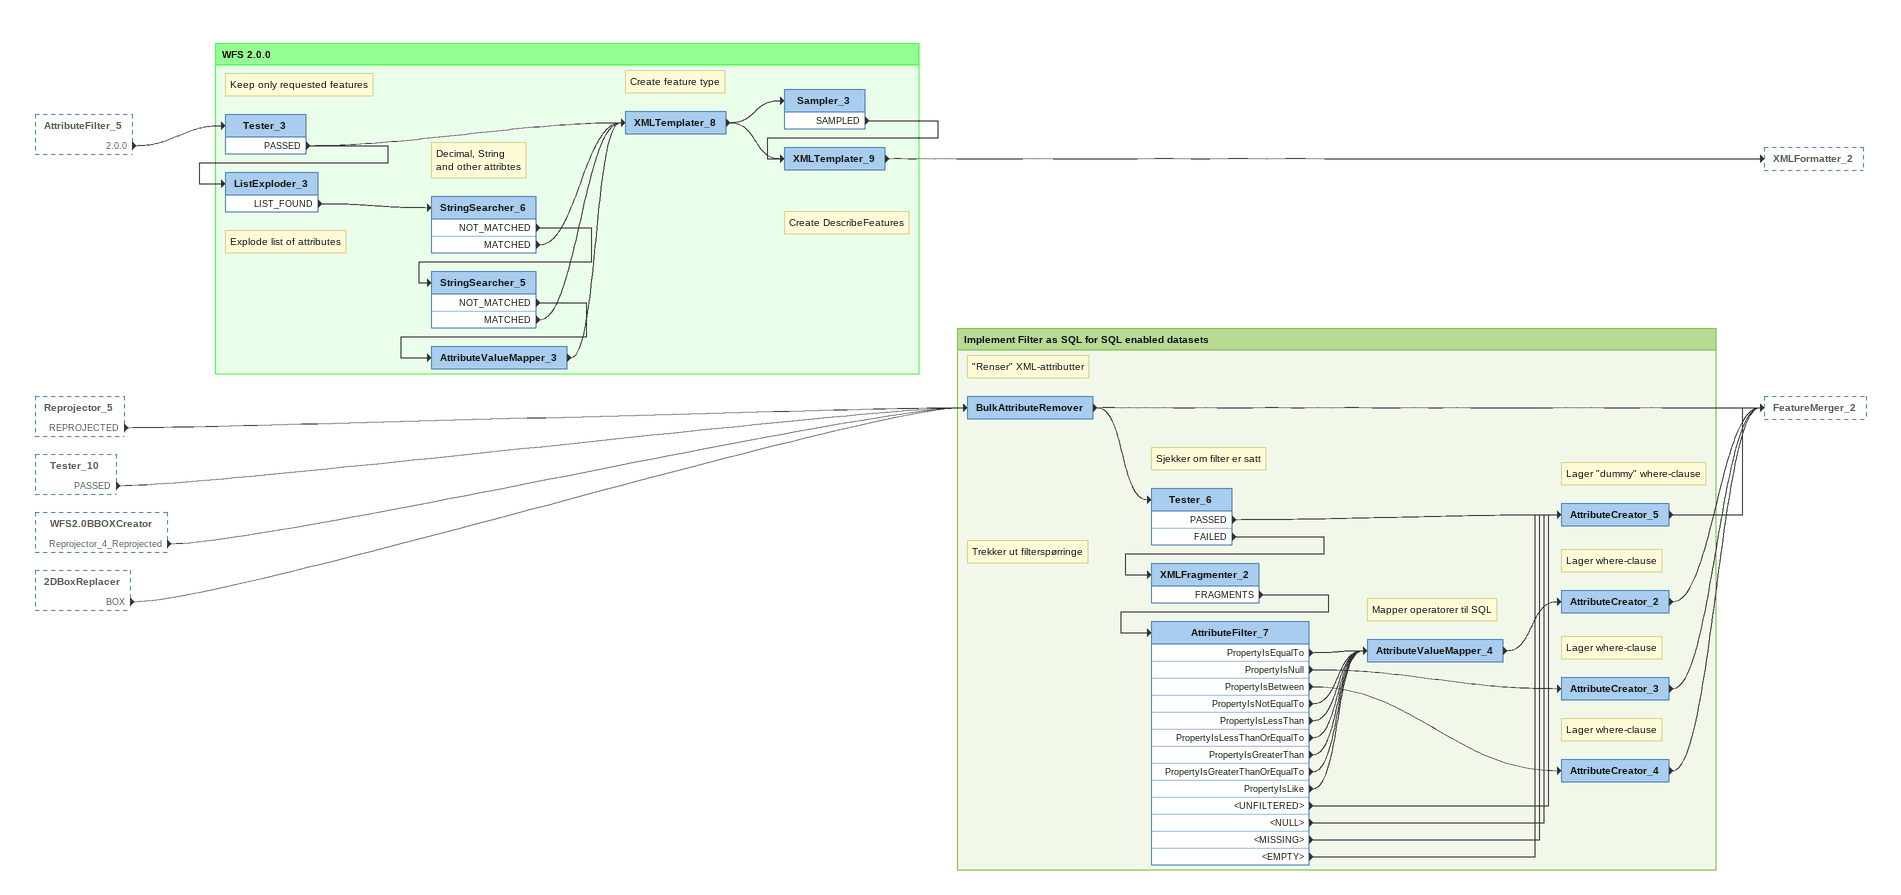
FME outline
AttributeFilter_5 [outside]
    2.0.0 -> Tester_3
Reprojector_5 [outside]
    REPROJECTED -> BulkAttributeRemover
Tester_10 [outside]
    PASSED -> BulkAttributeRemover
WFS2.0BBOXCreator [outside]
    Reprojector_4_Reprojected -> BulkAttributeRemover
2DBoxReplacer [outside]
    BOX -> BulkAttributeRemover

Bookmark: WFS 2.0.0
Note: Keep only requested features
Tester_3
    PASSED -> ListExploder_3
    PASSED -> XMLTemplater_8
Note: Explode list of attributes
ListExploder_3
    LIST_FOUND -> StringSearcher_6
Note: Decimal, String / and other attribtes
StringSearcher_6
    NOT_MATCHED -> StringSearcher_5
    MATCHED -> XMLTemplater_8
StringSearcher_5
    NOT_MATCHED -> AttributeValueMapper_3
    MATCHED -> XMLTemplater_8
AttributeValueMapper_3
    -> XMLTemplater_8
Note: Create feature type
XMLTemplater_8
    -> XMLTemplater_9
    -> Sampler_3
Sampler_3
    SAMPLED -> XMLTemplater_9
Note: Create DescribeFeatures
XMLTemplater_9
    -> XMLFormatter_2

Bookmark: Implement Filter as SQL for SQL enabled datasets
Note: "Renser" XML-attributter
BulkAttributeRemover
    -> Tester_6
    -> FeatureMerger_2
Note: Sjekker om filter er satt
Tester_6
    PASSED -> AttributeCreator_5
    FAILED -> XMLFragmenter_2
Note: Trekker ut filterspørringe
XMLFragmenter_2
    FRAGMENTS -> AttributeFilter_7
AttributeFilter_7
    PropertyIsEqualTo -> AttributeValueMapper_4
    PropertyIsNull -> AttributeCreator_3
    PropertyIsBetween -> AttributeCreator_4
    PropertyIsNotEqualTo -> AttributeValueMapper_4
    PropertyIsLessThan -> AttributeValueMapper_4
    PropertyIsLessThanOrEqualTo -> AttributeValueMapper_4
    PropertyIsGreaterThan -> AttributeValueMapper_4
    PropertyIsGreaterThanOrEqualTo -> AttributeValueMapper_4
    PropertyIsLike -> AttributeValueMapper_4
    <UNFILTERED> -> AttributeCreator_5
    <NULL> -> AttributeCreator_5
    <MISSING> -> AttributeCreator_5
    <EMPTY> -> AttributeCreator_5
Note: Lager "dummy" where-clause
AttributeCreator_5
    -> FeatureMerger_2
Note: Mapper operatorer til SQL
AttributeValueMapper_4
    -> AttributeCreator_2
Note: Lager where-clause
AttributeCreator_2
    -> FeatureMerger_2
Note: Lager where-clause
AttributeCreator_3
    -> FeatureMerger_2
Note: Lager where-clause
AttributeCreator_4
    -> FeatureMerger_2
